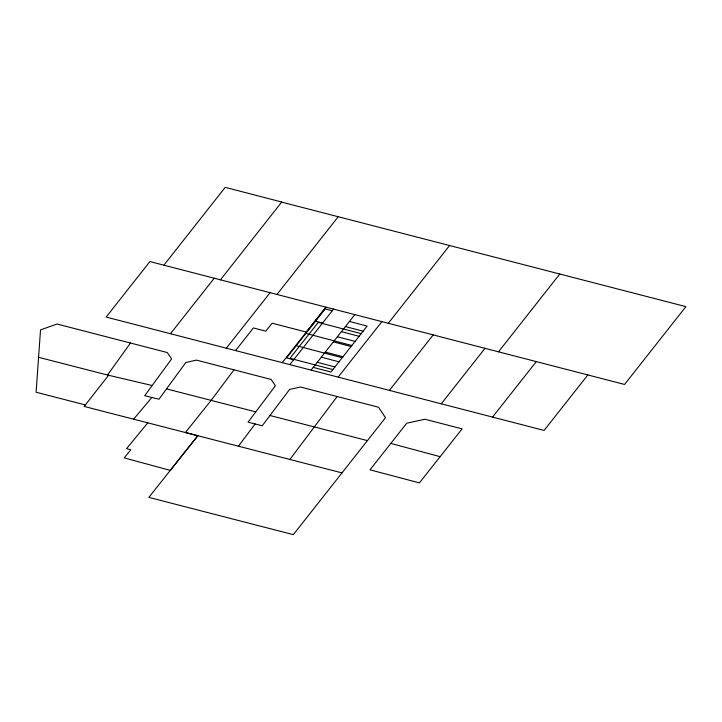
<?xml version="1.0" encoding="UTF-8"?>
<svg xmlns="http://www.w3.org/2000/svg" width="722" height="722" viewBox="0 0 722 722"><rect width="100%" height="100%" fill="white"/><g stroke="black" fill="none" stroke-linecap="round" stroke-linejoin="round"><path stroke-width="1.08" d="M152.134 385.503L107.497 375.016L108.589 375.278L84.176 406.441L197.819 435.727L148.84 497.377L293.331 534.65L385.458 417.731L378.599 407.262L300.388 387.01L289.594 389.438L262.23 425.79L248.034 422.153L275.416 385.756L271.156 379.456L196.492 360.116L185.807 362.534L158.975 399.221L144.689 395.701L171.637 358.888L167.296 352.544L130.483 343.031L107.497 375.016L38.573 357.309M233.991 369.835L211.14 400.376L185.401 432.523L341.975 472.901M238.44 446.214L255.119 423.958M289.865 459.472L337.174 396.54M163.894 265.191L225.201 187.35L281.733 202.007L220.454 279.829M170.482 333.708L214.244 278.214M281.598 202.088L685.9 306.633L624.557 384.456L149.905 261.563L106.152 317.057L226.329 348.185L270.091 292.69M276.959 294.468L338.293 216.645M289.82 364.601L333.573 309.115M311.092 370.106L354.845 314.621M338.131 377.11L381.893 321.624M388.292 323.285L449.635 245.462M390.819 443.407L369.998 469.832L419.419 482.883L462.107 428.859L424.933 419.238L406.748 423.2L390.819 443.407L440.131 456.683M441.25 403.824L485.013 348.329M498.505 351.804L559.812 273.99M492.539 417.099L536.302 361.605M587.861 374.944L544.099 430.429L226.329 348.185M235.562 350.567L253.413 327.95L265.831 331.154L272.095 323.194L306.345 332.084L326.019 307.157L282.23 362.634M389.42 390.385L433.209 334.909M197.819 435.727L170.266 470.383L124.193 457.901L130.79 449.779L126.558 448.642L147.793 422.839M133.615 419.193L151.828 397.479M166.529 388.896L255.778 411.874M269.983 415.511L367.444 440.6M130.483 343.031L57.056 324.016L40.522 329.918L36.1 392.226L85.349 404.934M332.264 310.776L325.198 308.917L286.562 357.904L293.637 359.764M349.457 321.452L367.137 326.1L330.92 372.029L313.24 367.381M345.432 326.561L363.112 331.208M315.541 321.164L322.608 323.023M361.18 333.654L318.276 322.382L289.955 358.302L332.851 369.574M341.407 331.66L359.087 336.308M337.382 336.768L355.062 341.407M305.875 333.411L351.84 345.495M333.356 341.867L351.036 346.515M325.315 352.074L342.986 356.722M296.219 345.657L342.183 357.742M321.29 357.173L338.961 361.821M317.265 362.282L334.945 366.929"/></g></svg>
